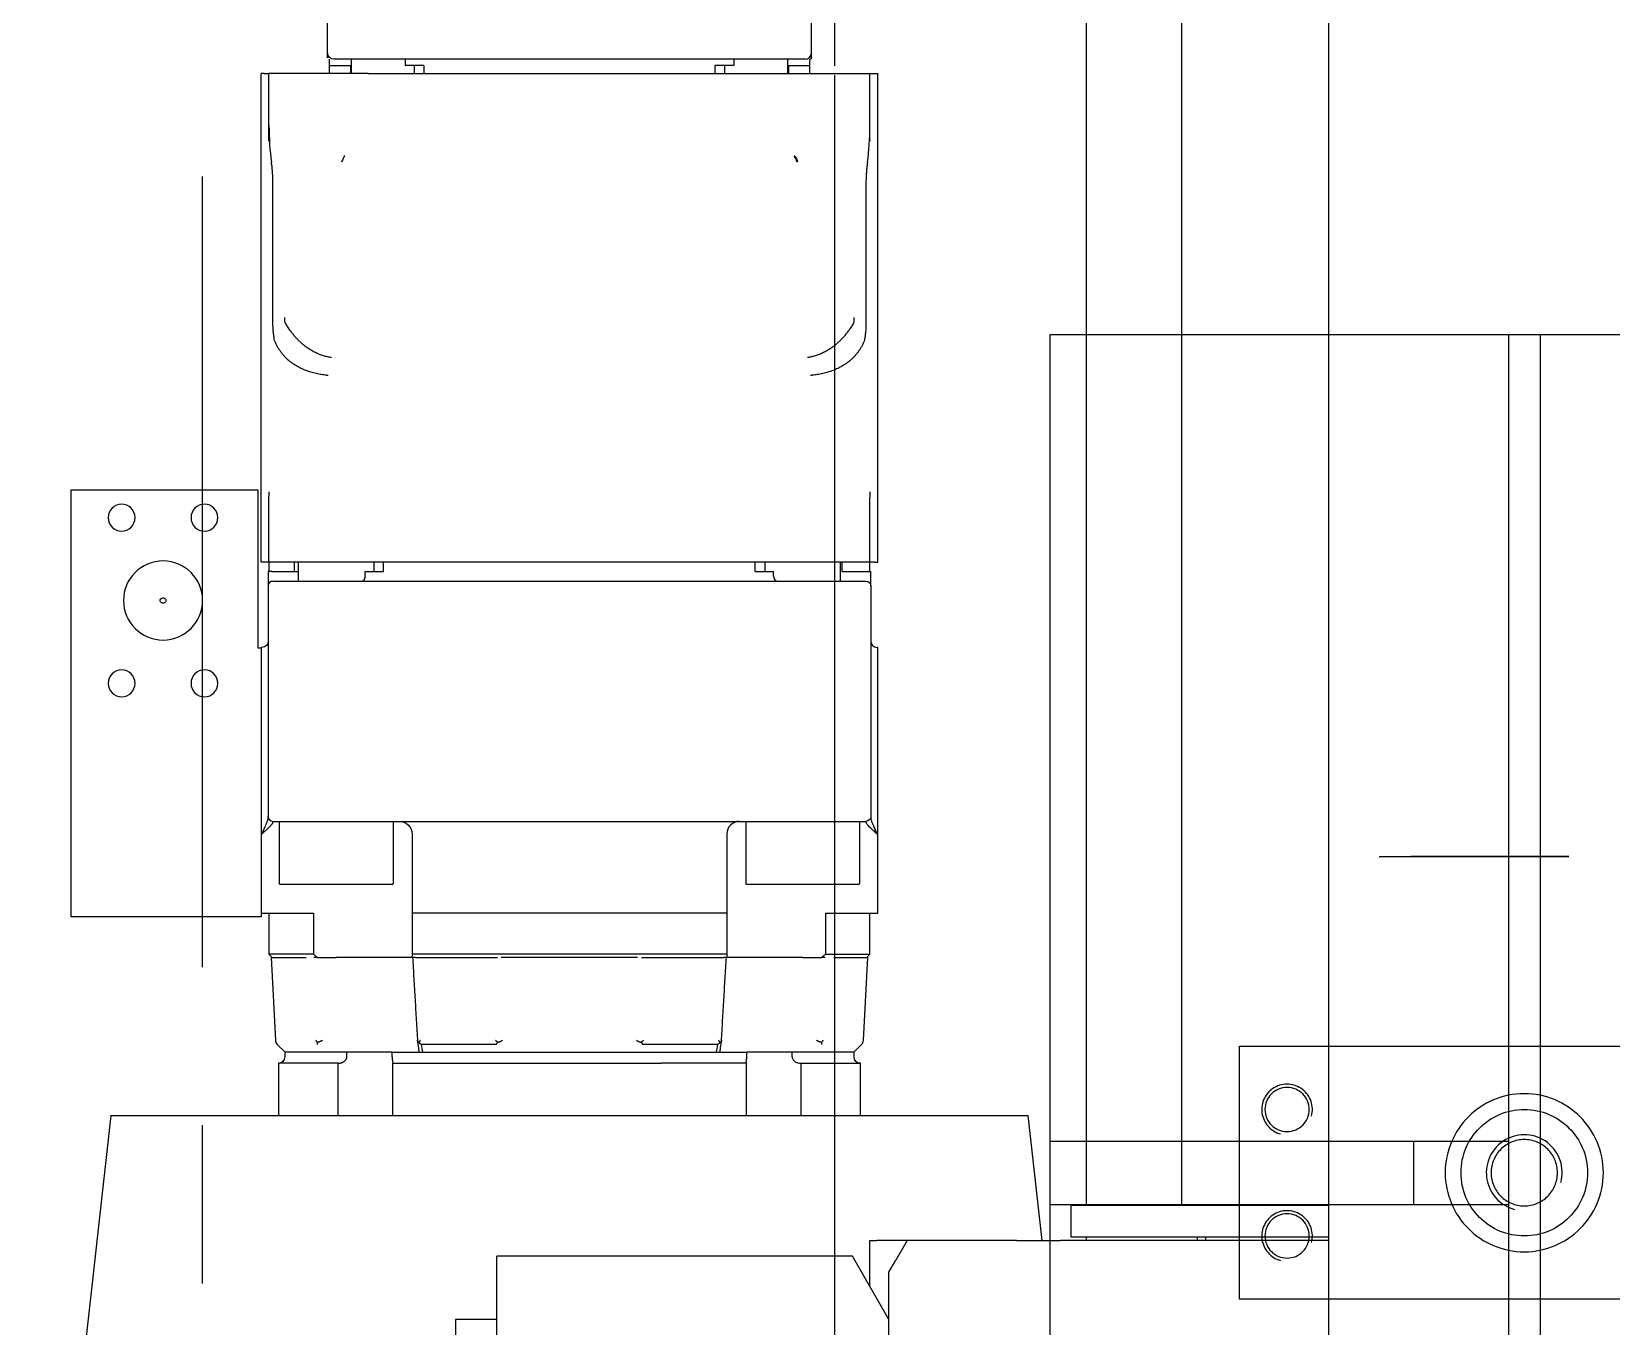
# Model space of a CAD drawing. Header units: millimetres. Extents: x 10462777 to 22643323, y 453826 to 1389191.
# Drawn here: x 11298349.7 to 11298849.2, y 600668.1 to 601077.6 of the extents above; entities that cross this region are included whole.
import ezdxf

# ---------------------------------------------------------------- set-up
doc = ezdxf.new("R2010")
doc.units = ezdxf.units.MM
doc.header["$LTSCALE"] = 200
doc.header["$MEASUREMENT"] = 0
doc.linetypes.add('DASHED', pattern=[3.5, 2, -1.5])
doc.linetypes.add('PHANTOM', pattern=[2.5, 1.25, -0.25, 0.25, -0.25, 0.25, -0.25])
doc.layers.add('2', color=2, linetype='CONTINUOUS')
doc.layers.add('TOP$1', color=7, linetype='CONTINUOUS', true_color=0xffffff)
doc.layers.add('TOP$23', color=7, linetype='CONTINUOUS', true_color=0xffffff)

msp = doc.modelspace()

# ---------------------------------------------------------------- linework, layer by layer
at = {"layer": '2', "color": 60, "linetype": 'Continuous'}
msp.add_line((11298759.77528, 601630.52425, 0), (11298759.77528, 600505.30468, 0), dxfattribs=at)
at = {"layer": '2', "color": 252, "linetype": 'Continuous'}
for p, q in [((11298713.27462, 601396.46734, 0), (11298713.27462, 600706.46535, 0)), ((11298683.27419, 600706.46691, 0), (11298683.27419, 601258.31538, 0)), ((11298443.27078, 601070.82944, 0), (11298443.27078, 601134.83035, 0)), ((11298596.27296, 601070.82944, 0), (11298596.27296, 601134.83035, 0)), ((11298443.77079, 601068.82941, 0), (11298443.77079, 601066.82939, 0)), ((11298455.42338, 601068.82941, 0), (11298445.27081, 601068.82941, 0)), ((11298450.77089, 601068.82954, 0), (11298450.77089, 601064.32935, 0)), ((11298584.12037, 601068.82941, 0), (11298455.42338, 601068.82941, 0)), ((11298467.80946, 601068.82941, 0), (11298467.80946, 601066.82939, 0)), ((11298571.73428, 601068.82941, 0), (11298571.73428, 601066.82939, 0)), ((11298594.27293, 601068.82941, 0), (11298584.12037, 601068.82941, 0)), ((11298588.77285, 601064.32935, 0), (11298588.77285, 601068.82954, 0)), ((11298595.77295, 601066.82939, 0), (11298595.77295, 601068.82941, 0)), ((11298422.27049, 601041.11368, 0), (11298422.27049, 601064.32935, 0)), ((11298423.2705, 601064.32935, 0), (11298422.27049, 601064.32935, 0)), ((11298423.2705, 601064.32935, 0), (11298424.77052, 601064.32935, 0)), ((11298424.77052, 601047.87309, 0), (11298424.77052, 601064.32935, 0)), ((11298456.15183, 601064.32935, 0), (11298424.77052, 601064.32935, 0)), ((11298443.77079, 601066.82939, 0), (11298443.77079, 601064.32935, 0)), ((11298443.77079, 601066.82939, 0), (11298450.52599, 601066.82939, 0)), ((11298450.52599, 601066.82939, 0), (11298450.77089, 601066.82939, 0)), ((11298450.52599, 601066.82939, 0), (11298450.52599, 601064.32935, 0)), ((11298456.15183, 601064.32935, 0), (11298464.04775, 601064.32935, 0)), ((11298464.04775, 601064.32935, 0), (11298575.49599, 601064.32935, 0)), ((11298473.77122, 601066.82939, 0), (11298467.80946, 601066.82939, 0)), ((11298470.77118, 601064.32935, 0), (11298470.77118, 601066.8303, 0)), ((11298473.77122, 601066.82939, 0), (11298473.77122, 601064.32935, 0)), ((11298565.77252, 601066.82939, 0), (11298565.77252, 601064.32935, 0)), ((11298571.73428, 601066.82939, 0), (11298565.77252, 601066.82939, 0)), ((11298568.77257, 601066.8303, 0), (11298568.77257, 601064.32935, 0)), ((11298575.49599, 601064.32935, 0), (11298583.39191, 601064.32935, 0)), ((11298583.39191, 601064.32935, 0), (11298614.77322, 601064.32935, 0)), ((11298588.77285, 601066.82939, 0), (11298589.01776, 601066.82939, 0)), ((11298589.01776, 601066.82939, 0), (11298589.01776, 601064.32935, 0)), ((11298589.01776, 601066.82939, 0), (11298595.77295, 601066.82939, 0)), ((11298595.77295, 601064.32935, 0), (11298595.77295, 601066.82939, 0)), ((11298614.77322, 601047.87309, 0), (11298614.77322, 601064.32935, 0)), ((11298614.77322, 601064.32935, 0), (11298616.27324, 601064.32935, 0)), ((11298616.27324, 601064.32935, 0), (11298617.27326, 601064.32935, 0)), ((11298617.27326, 601041.11368, 0), (11298617.27326, 601064.32935, 0)), ((11298424.77052, 601043.32104, 0), (11298424.77052, 601047.87309, 0)), ((11298614.77322, 601043.32104, 0), (11298614.77322, 601047.87309, 0)), ((11298422.27049, 601024.01243, 0), (11298422.27049, 601041.11368, 0)), ((11298617.27326, 601024.01243, 0), (11298617.27326, 601041.11368, 0)), ((11298426.01997, 600985.13499, 0), (11298426.01997, 601029.5611, 0)), ((11298613.52377, 601029.5611, 0), (11298613.52377, 600985.135, 0)), ((11298422.27049, 600949.64407, 0), (11298422.27049, 601024.01243, 0)), ((11298617.27326, 600949.64407, 0), (11298617.27326, 601024.01243, 0)), ((11298429.77239, 600985.74245, 0), (11298429.77239, 600987.15668, 0)), ((11298609.77136, 600985.74245, 0), (11298609.77135, 600987.15668, 0)), ((11298422.27049, 600932.54282, 0), (11298422.27049, 600949.64407, 0)), ((11298617.27326, 600932.54282, 0), (11298617.27326, 600949.64407, 0)), ((11298362.26963, 600797.67556, 0), (11298362.26963, 600932.67748, 0)), ((11298362.26963, 600932.67748, 0), (11298421.27047, 600932.67748, 0)), ((11298421.27047, 600932.67748, 0), (11298421.27047, 600882.67677, 0)), ((11298422.27049, 600909.82716, 0), (11298422.27049, 600932.54282, 0)), ((11298617.27326, 600909.82716, 0), (11298617.27326, 600932.54282, 0)), ((11298424.77052, 600909.82716, 0), (11298424.77052, 600930.33546, 0)), ((11298614.77322, 600909.82716, 0), (11298614.77322, 600930.33546, 0)), ((11298423.2705, 600909.82716, 0), (11298422.27049, 600909.82716, 0)), ((11298424.77052, 600909.82716, 0), (11298423.2705, 600909.82716, 0)), ((11298424.77052, 600909.82716, 0), (11298424.77052, 600906.82711, 0)), ((11298443.51932, 600909.82716, 0), (11298424.77052, 600909.82716, 0)), ((11298432.84373, 600906.82711, 0), (11298432.84373, 600909.82716, 0)), ((11298434.02065, 600909.82716, 0), (11298434.02065, 600903.82594, 0)), ((11298596.02442, 600909.82716, 0), (11298443.51932, 600909.82716, 0)), ((11298458.02099, 600906.82655, 0), (11298458.02099, 600909.82716, 0)), ((11298461.02104, 600906.82711, 0), (11298461.02104, 600909.82716, 0)), ((11298578.52271, 600906.82711, 0), (11298578.52271, 600909.82716, 0)), ((11298581.52275, 600909.82716, 0), (11298581.52275, 600906.82655, 0)), ((11298614.77322, 600909.82716, 0), (11298596.02442, 600909.82716, 0)), ((11298605.52309, 600903.82594, 0), (11298605.52309, 600909.82716, 0)), ((11298605.94955, 600906.82711, 0), (11298605.94955, 600909.82716, 0)), ((11298614.77322, 600906.82711, 0), (11298614.77322, 600909.82716, 0)), ((11298616.27324, 600909.82716, 0), (11298614.77322, 600909.82716, 0)), ((11298616.27324, 600909.82716, 0), (11298617.27326, 600909.82716, 0)), ((11298424.52052, 600906.82711, 0), (11298424.52052, 600902.32707, 0)), ((11298425.64202, 600906.82711, 0), (11298424.52052, 600906.82711, 0)), ((11298425.64202, 600906.82711, 0), (11298432.84373, 600906.82711, 0)), ((11298426.02054, 600903.82707, 0), (11298438.32841, 600903.82707, 0)), ((11298432.84373, 600906.82711, 0), (11298433.34419, 600906.82711, 0)), ((11298433.34419, 600906.82711, 0), (11298434.02066, 600906.82711, 0)), ((11298438.32841, 600903.82707, 0), (11298601.21534, 600903.82707, 0)), ((11298455.2094, 600905.32709, 0), (11298455.2094, 600906.82711, 0)), ((11298455.2094, 600906.82711, 0), (11298461.02104, 600906.82711, 0)), ((11298578.52271, 600906.82711, 0), (11298584.33435, 600906.82711, 0)), ((11298584.33435, 600905.32709, 0), (11298584.33435, 600906.82711, 0)), ((11298601.21534, 600903.82707, 0), (11298613.5232, 600903.82707, 0)), ((11298605.9499, 600906.82711, 0), (11298615.02322, 600906.82711, 0)), ((11298615.02322, 600902.32706, 0), (11298615.02322, 600906.82711, 0)), ((11298424.52052, 600902.32705, 0), (11298424.52052, 600829.32601, 0)), ((11298615.02322, 600902.32705, 0), (11298615.02322, 600829.32601, 0)), ((11298421.27047, 600882.67677, 0), (11298422.27049, 600882.67677, 0)), ((11298422.52049, 600882.82677, 0), (11298422.27049, 600882.82677, 0)), ((11298422.27049, 600882.67677, 0), (11298422.27049, 600797.67556, 0)), ((11298617.27326, 600882.82677, 0), (11298617.02325, 600882.82677, 0)), ((11298617.27326, 600876.82669, 0), (11298617.27326, 600882.82677, 0)), ((11298617.27326, 600798.82558, 0), (11298617.27326, 600876.82669, 0)), ((11298424.52052, 600828.94948, 0), (11298424.52052, 600829.32601, 0)), ((11298426.02054, 600827.82599, 0), (11298438.32841, 600827.82599, 0)), ((11298428.02057, 600827.82569, 0), (11298428.02057, 600808.18371, 0)), ((11298438.32841, 600827.82599, 0), (11298601.21534, 600827.82599, 0)), ((11298464.02108, 600827.82569, 0), (11298464.02108, 600808.18371, 0)), ((11298575.52266, 600827.82569, 0), (11298575.52266, 600808.18371, 0)), ((11298601.21534, 600827.82599, 0), (11298613.5232, 600827.82599, 0)), ((11298611.52317, 600827.82569, 0), (11298611.52317, 600808.18371, 0)), ((11298615.02322, 600829.32601, 0), (11298615.02322, 600828.94948, 0)), ((11298470.02116, 600823.82593, 0), (11298470.02116, 600798.82558, 0)), ((11298569.52258, 600823.82593, 0), (11298569.52258, 600798.82558, 0)), ((11298463.66307, 600807.82571, 0), (11298428.37857, 600807.82571, 0)), ((11298611.16517, 600807.82571, 0), (11298575.88067, 600807.82571, 0)), ((11298422.27049, 600797.67556, 0), (11298362.26963, 600797.67556, 0)), ((11298422.27049, 600798.82558, 0), (11298438.83904, 600798.82558, 0)), ((11298424.77052, 600798.82558, 0), (11298424.77052, 600785.82539, 0)), ((11298438.83904, 600798.82558, 0), (11298438.83904, 600785.82539, 0)), ((11298470.02116, 600798.82558, 0), (11298470.02116, 600785.82539, 0)), ((11298471.28427, 600798.82558, 0), (11298470.02116, 600798.82558, 0)), ((11298568.25947, 600798.82558, 0), (11298471.28427, 600798.82558, 0)), ((11298569.52258, 600798.82558, 0), (11298568.25947, 600798.82558, 0)), ((11298569.52258, 600798.82558, 0), (11298569.52258, 600785.82539, 0)), ((11298600.70471, 600798.82558, 0), (11298617.27326, 600798.82558, 0)), ((11298600.70471, 600798.82558, 0), (11298600.70471, 600785.82539, 0)), ((11298614.77322, 600785.82539, 0), (11298614.77322, 600798.82558, 0)), ((11298424.77052, 600785.82539, 0), (11298425.77054, 600784.82538, 0)), ((11298438.83904, 600785.82539, 0), (11298424.77052, 600785.82539, 0)), ((11298425.42563, 600784.82538, 0), (11298426.80048, 600758.59168, 0)), ((11298425.42563, 600784.82538, 0), (11298436.48136, 600784.82538, 0)), ((11298440.01525, 600784.82538, 0), (11298439.83563, 600784.82538, 0)), ((11298440.01525, 600784.82538, 0), (11298446.02082, 600784.82538, 0)), ((11298469.91542, 600784.82538, 0), (11298446.02082, 600784.82538, 0)), ((11298569.52258, 600785.82539, 0), (11298470.02116, 600785.82539, 0)), ((11298470.31029, 600784.82538, 0), (11298470.02116, 600784.82538, 0)), ((11298471.09871, 600784.82538, 0), (11298497.04047, 600784.82538, 0)), ((11298541.3197, 600784.82538, 0), (11298498.22405, 600784.82538, 0)), ((11298542.50327, 600784.82538, 0), (11298568.44503, 600784.82538, 0)), ((11298569.52258, 600784.82538, 0), (11298569.23346, 600784.82538, 0)), ((11298593.52292, 600784.82538, 0), (11298569.67116, 600784.82538, 0)), ((11298593.52292, 600784.82538, 0), (11298599.52849, 600784.82538, 0)), ((11298599.70811, 600784.82538, 0), (11298599.52849, 600784.82538, 0)), ((11298600.70471, 600785.82539, 0), (11298614.77322, 600785.82539, 0)), ((11298603.33404, 600784.82538, 0), (11298614.11811, 600784.82538, 0)), ((11298612.74326, 600758.59168, 0), (11298614.11811, 600784.82538, 0)), ((11298613.77321, 600784.82538, 0), (11298614.77322, 600785.82539, 0)), ((11298427.38353, 600757.28212, 0), (11298429.8407, 600754.82495, 0)), ((11298429.77059, 600754.82495, 0), (11298429.77059, 600753.32493, 0)), ((11298449.36574, 600754.82495, 0), (11298429.77059, 600754.82495, 0)), ((11298449.36574, 600753.32493, 0), (11298449.36574, 600754.82495, 0)), ((11298463.70756, 600754.82495, 0), (11298449.36574, 600754.82495, 0)), ((11298463.70756, 600753.32493, 0), (11298463.70756, 600754.82495, 0)), ((11298463.70756, 600754.82495, 0), (11298575.83618, 600754.82495, 0)), ((11298496.57483, 600757.28212, 0), (11298472.93992, 600757.28212, 0)), ((11298566.60382, 600757.28212, 0), (11298542.96891, 600757.28212, 0)), ((11298575.83618, 600753.32493, 0), (11298575.83618, 600754.82495, 0)), ((11298590.178, 600754.82495, 0), (11298575.83618, 600754.82495, 0)), ((11298590.178, 600753.32493, 0), (11298590.178, 600754.82495, 0)), ((11298609.77315, 600754.82495, 0), (11298590.178, 600754.82495, 0)), ((11298609.70304, 600754.82495, 0), (11298612.16021, 600757.28212, 0)), ((11298609.77315, 600753.32493, 0), (11298609.77315, 600754.82495, 0)), ((11298427.77056, 600751.3249, 0), (11298427.77056, 600734.82467, 0)), ((11298446.5935, 600751.3249, 0), (11298427.77056, 600751.3249, 0)), ((11298446.5935, 600734.82467, 0), (11298446.5935, 600751.3249, 0)), ((11298463.79225, 600751.3249, 0), (11298463.79225, 600734.82467, 0)), ((11298463.79225, 600751.3249, 0), (11298465.9277, 600751.3249, 0)), ((11298465.9277, 600751.3249, 0), (11298490.6283, 600751.3249, 0)), ((11298490.6283, 600751.3249, 0), (11298505.86574, 600751.3249, 0)), ((11298505.86574, 600751.3249, 0), (11298533.678, 600751.3249, 0)), ((11298533.678, 600751.3249, 0), (11298548.91544, 600751.3249, 0)), ((11298573.61604, 600751.3249, 0), (11298548.91544, 600751.3249, 0)), ((11298575.7515, 600751.3249, 0), (11298573.61604, 600751.3249, 0)), ((11298575.7515, 600734.82467, 0), (11298575.7515, 600751.3249, 0)), ((11298592.95024, 600751.3249, 0), (11298592.95024, 600734.82467, 0)), ((11298592.95024, 600751.3249, 0), (11298611.77318, 600751.3249, 0)), ((11298611.77318, 600734.82467, 0), (11298611.77318, 600751.3249, 0)), ((11298374.76981, 600734.82467, 0), (11298349.70769, 600510.37204, 0)), ((11298374.76981, 600734.82467, 0), (11298519.77187, 600734.82467, 0)), ((11298519.77187, 600734.82467, 0), (11298664.77393, 600734.82467, 0)), ((11298669.18643, 600695.30698, 0), (11298664.77393, 600734.82467, 0)), ((11298678.27412, 600706.45754, 0), (11298678.27412, 600696.45739, 0)), ((11298678.27412, 600706.45754, 0), (11298759.78458, 600706.45754, 0)), ((11298614.77322, 600680.69842, 0), (11298614.77322, 600695.30738, 0)), ((11298614.77322, 600695.30738, 0), (11298616.91684, 600695.30738, 0)), ((11298626.54696, 600695.30738, 0), (11298616.91684, 600695.30738, 0)), ((11298626.54689, 600695.30738, 0), (11298622.91693, 600689.0201, 0)), ((11298661.15508, 600695.30738, 0), (11298626.54689, 600695.30738, 0)), ((11298661.15508, 600695.30738, 0), (11298675.01168, 600695.30738, 0)), ((11298759.77476, 600695.30738, 0), (11298675.01168, 600695.30738, 0)), ((11298678.27412, 600696.45739, 0), (11298759.78458, 600696.45739, 0)), ((11298683.27419, 600695.3105, 0), (11298683.27419, 600696.45896, 0)), ((11298718.27469, 600696.45896, 0), (11298718.27469, 600695.3105, 0)), ((11298720.82723, 600696.42861, 0), (11298720.82723, 600695.30169, 0)), ((11298496.77154, 600550.30532, 0), (11298496.77154, 600690.30731, 0)), ((11298609.22614, 600690.30731, 0), (11298496.77154, 600690.30731, 0)), ((11298620.77331, 600670.30702, 0), (11298609.22614, 600690.30731, 0)), ((11298620.77331, 600685.30724, 0), (11298622.91693, 600689.0201, 0)), ((11298620.77331, 600560.30546, 0), (11298620.77331, 600685.30724, 0)), ((11298496.77154, 600670.30702, 0), (11298483.77136, 600670.30702, 0)), ((11298483.77136, 600670.30702, 0), (11298483.77136, 600576.41482, 0))]:
    msp.add_line(p, q, dxfattribs=at)
at = {"layer": '2', "color": 172, "linetype": 'Continuous'}
for p, q in [((11298775.77551, 600816.7591, 0), (11298785.77565, 600816.7591, 0)), ((11298775.77551, 600816.7591, 0), (11298785.77565, 600816.7591, 0)), ((11298780.77558, 600816.7591, 0), (11298785.77565, 600816.7591, 0)), ((11298780.77558, 600816.7591, 0), (11298785.77565, 600816.7591, 0)), ((11298785.77565, 600816.7591, 0), (11298825.77622, 600816.7591, 0)), ((11298785.77565, 600816.7591, 0), (11298825.77622, 600816.7591, 0)), ((11298825.77622, 600816.7591, 0), (11298785.77565, 600816.7591, 0)), ((11298825.77622, 600816.7591, 0), (11298785.77565, 600816.7591, 0)), ((11298825.77622, 600816.7591, 0), (11298830.77629, 600816.7591, 0)), ((11298835.77636, 600816.7591, 0), (11298825.77622, 600816.7591, 0)), ((11298830.77629, 600816.7591, 0), (11298825.77622, 600816.7591, 0)), ((11298825.77622, 600816.7591, 0), (11298835.77636, 600816.7591, 0))]:
    msp.add_line(p, q, dxfattribs=at)
at = {"layer": '2', "color": 252, "linetype": 'Continuous', "extrusion": (0, 0, -1)}
for centre, radius in [((-11298378.16986, 600923.87735, 0), 4.25006), ((-11298404.37023, 600923.87735, 0), 4.25006), ((-11298391.27005, 600897.67698, 0), 12.50018), ((-11298378.16986, 600871.47661, 0), 4.25006), ((-11298404.37023, 600871.47661, 0), 4.25006)]:
    msp.add_circle(centre, radius, dxfattribs=at)
for centre, radius, start, end in [((-11298445.27081, 601070.82944, 0), 2.00003, 270, 0), ((-11298613.5232, 600902.32705, 0), 1.50002, 90, 180), ((-11298422.52049, 600884.8268, 0), 2.00003, 180, 270), ((-11298466.02111, 600823.82593, 0), 4.00006, 90, 180), ((-11298613.5232, 600829.32601, 0), 1.50002, 180, 270), ((-11298428.37857, 600808.18371, 0), 0.35801, 270, 0), ((-11298575.88067, 600808.18371, 0), 0.35801, 270, 0), ((-11298427.77056, 600753.32493, 0), 2.00003, 180, 270), ((-11298611.77318, 600753.32493, 0), 2.00003, 270, 0)]:
    msp.add_arc(centre, radius, start, end, dxfattribs=at)
at = {"layer": '2', "color": 252, "linetype": 'Continuous'}
for centre, radius, start, end in [((11298594.27293, 601070.82944, 0), 2.00003, 270, 0), ((11298426.02054, 600902.32705, 0), 1.50002, 90, 180), ((11298617.02325, 600884.8268, 0), 2.00003, 180, 270), ((11298426.02054, 600829.32601, 0), 1.50002, 180, 270), ((11298573.52263, 600823.82593, 0), 4.00006, 90, 180), ((11298463.66307, 600808.18371, 0), 0.35801, 270, 0), ((11298611.16517, 600808.18371, 0), 0.35801, 270, 0), ((11298428.79777, 600758.69636, 0), 2.00003, 183, 225), ((11298610.74598, 600758.69636, 0), 2.00003, 315, 357)]:
    msp.add_arc(centre, radius, start, end, dxfattribs=at)
for centre, major_axis, ratio, start_param, end_param in [((11298446.27083, 601067.53051, 0), (9.86249, 50.13374), 0.381077203, 2.047343736, 2.314945411), ((11298593.27292, 601067.53051, 0), (9.86249, -50.13374), 0.381077203, 0.826647242, 1.094248917), ((11298448.74302, 601036.41136, 0), (-0.55805, -1.9206), 0.435126617, 3.730349616, 4.838151593), ((11298590.80075, 601036.41137, 0), (0.55805, -1.9206), 0.435126591, 1.445031409, 2.552830502), ((11298591.07381, 601036.48921, 0), (0.53859, -1.92614), 0.42270957, 1.453142684, 2.557173678)]:
    msp.add_ellipse(centre, major_axis=major_axis, ratio=ratio, start_param=start_param, end_param=end_param, dxfattribs=at)
for points, knots in [([(11298443.27078, 601070.82947, 0), (11298443.27078, 601070.82926, 0), (11298443.27078, 601070.8297, 0), (11298443.27078, 601070.82914, 0), (11298443.27078, 601070.83031, 0), (11298443.27078, 601070.82707, 0), (11298443.27078, 601070.83552, 0), (11298443.27078, 601070.809, 0), (11298443.27078, 601070.71043, 0), (11298443.27078, 601070.53812, 0), (11298443.27078, 601070.29814, 0), (11298443.27078, 601070.01824, 0), (11298443.27078, 601069.73676, 0), (11298443.27078, 601069.5123, 0), (11298443.27078, 601069.36331, 0), (11298443.27078, 601069.31128, 0), (11298443.27078, 601069.36823, 0), (11298443.27078, 601069.52704, 0), (11298443.27078, 601069.75787, 0), (11298443.27078, 601070.06348, 0), (11298443.27078, 601070.36497, 0), (11298443.27078, 601070.59987, 0), (11298443.27078, 601070.75642, 0), (11298443.27078, 601070.83239, 0), (11298443.27078, 601070.83326, 0), (11298443.27078, 601070.82627, 0), (11298443.27078, 601070.8297, 0), (11298443.27078, 601070.82998, 0), (11298443.27078, 601070.82999, 0)], [0, 0, 0, 0, 0.271382262, 0.301535846, 0.331689431, 0.361843016, 0.3919966, 0.422150185, 0.452303769, 0.482457354, 0.512610939, 0.542764523, 0.572918108, 0.603071693, 0.633225277, 0.663378862, 0.693532446, 0.723686031, 0.753839616, 0.7839932, 0.814146785, 0.84430037, 0.874453954, 0.904607539, 0.934761123, 0.964914708, 0.995068293, 1, 1, 1, 1]), ([(11298596.27292, 601069.23032, 0), (11298596.27307, 601069.17789, 0), (11298596.25954, 601069.10226, 0), (11298596.21131, 601069.00774, 0), (11298596.15909, 601068.94328, 0), (11298596.09463, 601068.89106, 0), (11298596.00011, 601068.84283, 0), (11298595.92448, 601068.8293, 0), (11298595.87205, 601068.82945, 0)], [0, 0, 0, 0, 0.239095074, 0.368128125, 0.5, 0.631871875, 0.760904926, 1, 1, 1, 1]), ([(11298596.27296, 601069.22573, 0), (11298596.27296, 601069.22904, 0), (11298596.27296, 601069.2371, 0), (11298596.27296, 601069.30972, 0), (11298596.27296, 601069.51118, 0), (11298596.27296, 601069.79185, 0), (11298596.27296, 601070.10347, 0), (11298596.27296, 601070.38781, 0), (11298596.27296, 601070.61022, 0), (11298596.27296, 601070.7571, 0), (11298596.27296, 601070.829, 0), (11298596.27296, 601070.83265, 0), (11298596.27296, 601070.82687, 0), (11298596.27296, 601070.83007, 0), (11298596.27296, 601070.82981, 0), (11298596.27296, 601070.82965, 0)], [0, 0, 0, 0, 0.056222845, 0.137571922, 0.218920998, 0.300270075, 0.381619152, 0.462968228, 0.544317305, 0.625666382, 0.707015459, 0.788364535, 0.869713612, 0.951062689, 1, 1, 1, 1]), ([(11298426.49539, 600979.94502, 0), (11298426.46301, 600980.16838, 0), (11298426.40185, 600980.59013, 0), (11298426.31522, 600981.24006, 0), (11298426.2378, 600981.873, 0), (11298426.16538, 600982.54023, 0), (11298426.10536, 600983.19424, 0), (11298426.06254, 600983.79245, 0), (11298426.03702, 600984.29824, 0), (11298426.02278, 600984.72389, 0), (11298426.02089, 600985.0006, 0), (11298426.01997, 600985.13499, 0)], [0, 0, 0, 0, 0.132952538, 0.25104444, 0.384586726, 0.505010802, 0.639873618, 0.761609599, 0.845663536, 0.92504093, 1, 1, 1, 1]), ([(11298613.52377, 600985.135, 0), (11298613.52345, 600985.05556, 0), (11298613.52279, 600984.89391, 0), (11298613.51775, 600984.64757, 0), (11298613.50975, 600984.39332, 0), (11298613.49844, 600984.13117, 0), (11298613.47725, 600983.73814, 0), (11298613.43864, 600983.19702, 0), (11298613.37846, 600982.54108, 0), (11298613.30578, 600981.87151, 0), (11298613.2282, 600981.23749, 0), (11298613.14159, 600980.58798, 0), (11298613.08062, 600980.16755, 0), (11298613.04835, 600979.94498, 0)], [0, 0, 0, 0, 0.044310966, 0.090162899, 0.137616953, 0.186728298, 0.237546705, 0.359568558, 0.494821926, 0.615664476, 0.749749158, 0.867517755, 1, 1, 1, 1]), ([(11298454.06389, 600903.82707, 0), (11298454.21999, 600903.82709, 0), (11298454.36969, 600903.86212, 0), (11298454.5791, 600903.96905, 0), (11298454.64477, 600904.01302, 0), (11298454.76821, 600904.11771, 0), (11298454.82659, 600904.17931, 0), (11298454.93161, 600904.31646, 0), (11298454.97826, 600904.39159, 0), (11298455.0602, 600904.55515, 0), (11298455.0956, 600904.64442, 0), (11298455.17987, 600904.92069, 0), (11298455.2094, 600905.12279, 0), (11298455.2094, 600905.32709, 0)], [0, 0, 0, 0, 0.25, 0.25, 0.375, 0.375, 0.5, 0.5, 0.625, 0.625, 0.75, 0.75, 1, 1, 1, 1]), ([(11298584.33435, 600905.32709, 0), (11298584.33435, 600905.22504, 0), (11298584.34158, 600905.12482, 0), (11298584.36999, 600904.92788, 0), (11298584.39158, 600904.8301, 0), (11298584.47584, 600904.55314, 0), (11298584.55954, 600904.3854, 0), (11298584.76825, 600904.11231, 0), (11298584.89501, 600904.0048, 0), (11298585.17205, 600903.86296, 0), (11298585.32385, 600903.82709, 0), (11298585.47986, 600903.82707, 0)], [0, 0, 0, 0, 0.125, 0.125, 0.25, 0.25, 0.5, 0.5, 0.75, 0.75, 1, 1, 1, 1]), ([(11298392.06408, 600898.08739, 0), (11298391.94609, 600898.28731, 0), (11298391.7464, 600898.43145, 0), (11298391.30498, 600898.55343, 0), (11298391.05986, 600898.53191, 0), (11298390.6479, 600898.33199, 0), (11298390.47917, 600898.15171, 0), (11298390.36814, 600897.82365, 0), (11298390.35504, 600897.70711, 0), (11298390.37972, 600897.47738, 0), (11298390.41748, 600897.36592, 0), (11298390.5339, 600897.16832, 0), (11298390.61319, 600897.08115, 0), (11298390.79702, 600896.94379, 0), (11298390.90237, 600896.89262, 0), (11298391.12433, 600896.83101, 0), (11298391.24004, 600896.82048, 0), (11298391.47031, 600896.84091, 0), (11298391.58152, 600896.87127, 0), (11298391.7902, 600896.97243, 0), (11298391.88292, 600897.04094, 0), (11298392.03841, 600897.21209, 0), (11298392.09816, 600897.31219, 0), (11298392.17186, 600897.53012, 0), (11298392.18495, 600897.64741, 0), (11298392.16055, 600897.87537, 0), (11298392.12308, 600897.98743, 0), (11298392.06408, 600898.08739, 0)], [0, 0, 0, 0, 0.125, 0.125, 0.25, 0.25, 0.375, 0.375, 0.4375, 0.4375, 0.5, 0.5, 0.5625, 0.5625, 0.625, 0.625, 0.6875, 0.6875, 0.75, 0.75, 0.8125, 0.8125, 0.875, 0.875, 0.9375, 0.9375, 1, 1, 1, 1]), ([(11298422.52049, 600823.82593, 0), (11298422.562, 600823.91701, 0), (11298422.64113, 600824.09064, 0), (11298422.75395, 600824.33812, 0), (11298422.85477, 600824.55987, 0), (11298422.94361, 600824.75589, 0), (11298423.08091, 600825.05965, 0), (11298423.25971, 600825.45693, 0), (11298423.53907, 600826.08763, 0), (11298423.7845, 600826.65669, 0), (11298423.99558, 600827.17151, 0), (11298424.15464, 600827.57639, 0), (11298424.3104, 600828.00382, 0), (11298424.42518, 600828.37677, 0), (11298424.48517, 600828.63297, 0), (11298424.51467, 600828.80519, 0), (11298424.51861, 600828.90243, 0), (11298424.52052, 600828.94948, 0)], [0, 0, 0, 0, 0.049494375, 0.094352681, 0.134574942, 0.170161224, 0.20111165, 0.300209961, 0.387402006, 0.548268864, 0.617040622, 0.680864698, 0.783273248, 0.872891153, 0.918063976, 0.960352144, 1, 1, 1, 1]), ([(11298422.52049, 600823.82593, 0), (11298422.58621, 600823.88584, 0), (11298422.72291, 600824.01047, 0), (11298422.93552, 600824.20461, 0), (11298423.16333, 600824.41289, 0), (11298423.44187, 600824.66829, 0), (11298423.78889, 600824.98908, 0), (11298424.27704, 600825.44561, 0), (11298424.81064, 600825.95986, 0), (11298425.30301, 600826.46565, 0), (11298425.64962, 600826.86031, 0), (11298425.84289, 600827.12139, 0), (11298425.9397, 600827.28659, 0), (11298425.98689, 600827.38899, 0), (11298426.01535, 600827.47752, 0), (11298426.01885, 600827.52782, 0), (11298426.02054, 600827.55218, 0)], [0, 0, 0, 0, 0.043861853, 0.091240354, 0.14214243, 0.196582302, 0.278913622, 0.378410416, 0.535501915, 0.665864044, 0.772290656, 0.859924848, 0.89873581, 0.934226731, 0.968151788, 1, 1, 1, 1]), ([(11298613.5232, 600827.55218, 0), (11298613.52393, 600827.53631, 0), (11298613.52542, 600827.50387, 0), (11298613.53772, 600827.44931, 0), (11298613.56142, 600827.37865, 0), (11298613.60413, 600827.28655, 0), (11298613.70079, 600827.12143, 0), (11298613.89415, 600826.86029, 0), (11298614.2407, 600826.46569, 0), (11298614.63085, 600826.06486, 0), (11298615.01656, 600825.68675, 0), (11298615.37479, 600825.3445, 0), (11298615.75487, 600824.98907, 0), (11298616.12734, 600824.64475, 0), (11298616.45379, 600824.34571, 0), (11298616.74752, 600824.07735, 0), (11298616.93446, 600823.90689, 0), (11298617.02325, 600823.82593, 0)], [0, 0, 0, 0, 0.021004077, 0.042927998, 0.065780341, 0.101264273, 0.140073362, 0.227698007, 0.334112594, 0.464459489, 0.539673018, 0.62164156, 0.721119638, 0.803448438, 0.875234001, 0.940743026, 1, 1, 1, 1]), ([(11298615.02322, 600828.94948, 0), (11298615.02389, 600828.92205, 0), (11298615.02526, 600828.86611, 0), (11298615.03579, 600828.77269, 0), (11298615.05239, 600828.67053, 0), (11298615.07565, 600828.55898, 0), (11298615.12726, 600828.34884, 0), (11298615.23329, 600828.00386, 0), (11298615.38911, 600827.5764, 0), (11298615.54816, 600827.17152, 0), (11298615.75924, 600826.65669, 0), (11298616.00467, 600826.08764, 0), (11298616.28403, 600825.45694, 0), (11298616.50815, 600824.95889, 0), (11298616.75789, 600824.40766, 0), (11298616.92669, 600824.03762, 0), (11298617.02325, 600823.82593, 0)], [0, 0, 0, 0, 0.023495295, 0.047901327, 0.073277305, 0.09967591, 0.127143943, 0.2167577, 0.319167909, 0.382985536, 0.451761426, 0.612625677, 0.699809036, 0.798912865, 0.884969398, 1, 1, 1, 1]), ([(11298617.02325, 600823.82593, 0), (11298616.98174, 600823.91701, 0), (11298616.90261, 600824.09064, 0), (11298616.7898, 600824.33812, 0), (11298616.68897, 600824.55987, 0), (11298616.60013, 600824.75589, 0), (11298616.46283, 600825.05965, 0), (11298616.28403, 600825.45693, 0), (11298616.13412, 600825.79538, 0), (11298616.06488, 600825.95316, 0), (11298616.06487, 600825.95317, 0)], [0, 0, 0, 0, 0.127759351, 0.243551231, 0.347375704, 0.439232937, 0.519123251, 0.774922643, 0.999988758, 1, 1, 1, 1]), ([(11298440.13285, 600757.28213, 0), (11298440.12365, 600757.31681, 0), (11298440.11069, 600757.36569, 0), (11298440.09591, 600757.44403, 0), (11298440.08522, 600757.51302, 0), (11298440.07318, 600757.62625, 0), (11298440.06633, 600757.76892, 0), (11298440.07207, 600757.89201, 0), (11298440.07475, 600757.94959, 0)], [0, 0, 0, 0, 0.180740191, 0.254708123, 0.383852971, 0.507692257, 0.769732613, 1, 1, 1, 1]), ([(11298472.24209, 600754.82495, 0), (11298472.23594, 600754.90342, 0), (11298472.22356, 600755.06124, 0), (11298472.20192, 600755.30019, 0), (11298472.17783, 600755.54241, 0), (11298472.15102, 600755.788, 0), (11298472.1158, 600756.08471, 0), (11298472.06987, 600756.4356, 0), (11298472.01035, 600756.84377, 0), (11298471.94282, 600757.26378, 0), (11298471.86674, 600757.69566, 0), (11298471.78231, 600758.13928, 0), (11298471.71929, 600758.43971, 0), (11298471.68742, 600758.59166, 0)], [0, 0, 0, 0, 0.063687715, 0.128089857, 0.193206421, 0.259037383, 0.325582699, 0.43117369, 0.539491843, 0.650535473, 0.764302735, 0.880791627, 1, 1, 1, 1]), ([(11298472.17268, 600757.94959, 0), (11298472.18941, 600757.93109, 0), (11298472.22369, 600757.8932, 0), (11298472.27778, 600757.83629, 0), (11298472.33546, 600757.7778, 0), (11298472.39695, 600757.71801, 0), (11298472.4623, 600757.65709, 0), (11298472.53907, 600757.58862, 0), (11298472.6284, 600757.51305, 0), (11298472.7154, 600757.44399, 0), (11298472.81924, 600757.36564, 0), (11298472.88987, 600757.31676, 0), (11298472.93992, 600757.28213, 0)], [0, 0, 0, 0, 0.073226769, 0.149987382, 0.230282223, 0.314111172, 0.401473629, 0.492368543, 0.616112671, 0.745321947, 0.819551342, 1, 1, 1, 1]), ([(11298496.57483, 600757.28213, 0), (11298496.58842, 600757.2983, 0), (11298496.61286, 600757.3274, 0), (11298496.64586, 600757.36765, 0), (11298496.67076, 600757.39837, 0), (11298496.68741, 600757.41909, 0), (11298496.71694, 600757.45607, 0), (11298496.76143, 600757.51306, 0), (11298496.83345, 600757.60778, 0), (11298496.91224, 600757.71491, 0), (11298496.99636, 600757.83295, 0), (11298497.05044, 600757.91191, 0), (11298497.07626, 600757.94961, 0)], [0, 0, 0, 0, 0.085108783, 0.153141201, 0.204088497, 0.237944371, 0.254704761, 0.383836049, 0.507664276, 0.685901072, 0.850014105, 1, 1, 1, 1]), ([(11298542.46748, 600757.94961, 0), (11298542.48009, 600757.93111, 0), (11298542.50592, 600757.89322, 0), (11298542.54548, 600757.8363, 0), (11298542.58672, 600757.77782, 0), (11298542.62958, 600757.71803, 0), (11298542.674, 600757.6571, 0), (11298542.72487, 600757.58862, 0), (11298542.7823, 600757.51306, 0), (11298542.83627, 600757.444, 0), (11298542.89923, 600757.36564, 0), (11298542.94001, 600757.31676, 0), (11298542.96891, 600757.28213, 0)], [0, 0, 0, 0, 0.073226639, 0.149987183, 0.230282019, 0.314111023, 0.401473598, 0.492368694, 0.616113772, 0.745322047, 0.819543464, 1, 1, 1, 1]), ([(11298566.60382, 600757.28213, 0), (11298566.6275, 600757.2983, 0), (11298566.67011, 600757.32739, 0), (11298566.72612, 600757.36764, 0), (11298566.76773, 600757.39836, 0), (11298566.7952, 600757.41908, 0), (11298566.84362, 600757.45607, 0), (11298566.91531, 600757.51305, 0), (11298567.02735, 600757.60777, 0), (11298567.14473, 600757.7149, 0), (11298567.26427, 600757.83293, 0), (11298567.33655, 600757.91189, 0), (11298567.37106, 600757.94959, 0)], [0, 0, 0, 0, 0.085103579, 0.153133403, 0.204080718, 0.237939223, 0.254704857, 0.383837168, 0.507664423, 0.685900914, 0.850013898, 1, 1, 1, 1]), ([(11298567.85633, 600758.59166, 0), (11298567.82445, 600758.43971, 0), (11298567.76144, 600758.13929, 0), (11298567.67701, 600757.69567, 0), (11298567.60092, 600757.26379, 0), (11298567.5334, 600756.84379, 0), (11298567.47385, 600756.43561, 0), (11298567.41193, 600755.96156, 0), (11298567.35121, 600755.42474, 0), (11298567.31802, 600755.02305, 0), (11298567.30166, 600754.82495, 0)], [0, 0, 0, 0, 0.119207295, 0.235695517, 0.349462517, 0.460506294, 0.568825003, 0.67441696, 0.839435824, 1, 1, 1, 1]), ([(11298599.46899, 600757.94959, 0), (11298599.471, 600757.91189, 0), (11298599.4752, 600757.83294, 0), (11298599.47462, 600757.7149, 0), (11298599.46868, 600757.6078, 0), (11298599.45851, 600757.51305, 0), (11298599.44783, 600757.44399, 0), (11298599.43304, 600757.36564, 0), (11298599.42008, 600757.31676, 0), (11298599.4109, 600757.28213, 0)], [0, 0, 0, 0, 0.149982189, 0.31409846, 0.492345429, 0.616095192, 0.745310351, 0.819543126, 1, 1, 1, 1]), ([(11298463.70756, 600753.32493, 0), (11298463.70756, 600753.16574, 0), (11298463.71296, 600753.01222, 0), (11298463.73241, 600752.71498, 0), (11298463.74614, 600752.57638, 0), (11298463.77757, 600752.32166, 0), (11298463.79519, 600752.206, 0), (11298463.83069, 600751.99905, 0), (11298463.84887, 600751.90609, 0), (11298463.9015, 600751.65824, 0), (11298463.93307, 600751.5371, 0), (11298463.9836, 600751.36898, 0), (11298464.00192, 600751.3249, 0), (11298464.01197, 600751.3249, 0)], [0, 0, 0, 0, 0.125, 0.125, 0.25, 0.25, 0.375, 0.375, 0.5, 0.5, 0.75, 0.75, 1, 1, 1, 1]), ([(11298472.65204, 600754.82495, 0), (11298472.65434, 600754.82495, 0), (11298472.69175, 600754.82495, 0), (11298472.76695, 600754.82495, 0), (11298472.8814, 600754.82495, 0), (11298472.9995, 600754.82495, 0), (11298473.12128, 600754.82495, 0), (11298473.24515, 600754.82495, 0), (11298473.32897, 600754.82495, 0), (11298473.37106, 600754.82495, 0)], [0, 0, 0, 0, 0.010831117, 0.175692598, 0.340554078, 0.505415559, 0.670277039, 0.83513852, 1, 1, 1, 1]), ([(11298566.17269, 600754.82495, 0), (11298566.21478, 600754.82495, 0), (11298566.2986, 600754.82495, 0), (11298566.42248, 600754.82495, 0), (11298566.54427, 600754.82495, 0), (11298566.66237, 600754.82495, 0), (11298566.77683, 600754.82495, 0), (11298566.88606, 600754.82495, 0), (11298566.96346, 600754.82495, 0), (11298567.00437, 600754.82495, 0), (11298567.01318, 600754.82495, 0)], [0, 0, 0, 0, 0.137374558, 0.274749116, 0.412123674, 0.549498231, 0.686872789, 0.824247347, 0.961621905, 1, 1, 1, 1]), ([(11298590.178, 600753.32493, 0), (11298590.178, 600753.16574, 0), (11298590.20621, 600753.01222, 0), (11298590.3117, 600752.71498, 0), (11298590.38749, 600752.57638, 0), (11298590.57069, 600752.32166, 0), (11298590.67778, 600752.206, 0), (11298590.90921, 600751.99905, 0), (11298591.03532, 600751.90609, 0), (11298591.43425, 600751.65824, 0), (11298591.71949, 600751.5371, 0), (11298592.32309, 600751.36898, 0), (11298592.63473, 600751.3249, 0), (11298592.95024, 600751.3249, 0)], [0, 0, 0, 0, 0.125, 0.125, 0.25, 0.25, 0.375, 0.375, 0.5, 0.5, 0.75, 0.75, 1, 1, 1, 1])]:
    msp.add_open_spline(points, degree=3, knots=knots, dxfattribs=at)
for points, degree in [([(11298424.77099, 601042.90318, 0), (11298424.77068, 601043.04245, 0), (11298424.77052, 601043.18174, 0), (11298424.77052, 601043.32104, 0)], 3), ([(11298614.77322, 601043.32104, 0), (11298614.77322, 601043.18141, 0), (11298614.77306, 601043.0418, 0), (11298614.77275, 601042.9022, 0)], 3), ([(11298448.74299, 601038.14344, 0), (11298448.71275, 601038.15222, 0), (11298448.65221, 601038.1697, 0), (11298448.56118, 601038.19565, 0), (11298448.50036, 601038.21277, 0), (11298448.46991, 601038.22128, 0)], 3), ([(11298591.07383, 601038.22128, 0), (11298591.04339, 601038.21277, 0), (11298590.98256, 601038.19565, 0), (11298590.89153, 601038.1697, 0), (11298590.83099, 601038.15222, 0), (11298590.80076, 601038.14344, 0)], 3), ([(11298426.01997, 601029.5611, 0), (11298426.01997, 601029.83414, 0), (11298426.01562, 601030.37123, 0), (11298425.99687, 601031.14813, 0), (11298425.9669, 601031.8955, 0), (11298425.92681, 601032.61325, 0), (11298425.87757, 601033.30384, 0), (11298425.82038, 601033.9661, 0), (11298425.75657, 601034.59948, 0), (11298425.68707, 601035.20681, 0), (11298425.61315, 601035.78763, 0), (11298425.56176, 601036.15724, 0), (11298425.53576, 601036.33752, 0)], 3), ([(11298447.84389, 601036.41136, 0), (11298447.81666, 601036.42015, 0), (11298447.76215, 601036.43764, 0), (11298447.68023, 601036.46359, 0), (11298447.6255, 601036.4807, 0), (11298447.59812, 601036.48921, 0)], 3), ([(11298591.94563, 601036.48921, 0), (11298591.91824, 601036.4807, 0), (11298591.86351, 601036.46359, 0), (11298591.78159, 601036.43764, 0), (11298591.72708, 601036.42015, 0), (11298591.69986, 601036.41136, 0)], 3), ([(11298614.00798, 601036.33752, 0), (11298613.98198, 601036.15724, 0), (11298613.93059, 601035.78763, 0), (11298613.85667, 601035.20681, 0), (11298613.78718, 601034.59948, 0), (11298613.72336, 601033.9661, 0), (11298613.66618, 601033.30384, 0), (11298613.61693, 601032.61325, 0), (11298613.57684, 601031.8955, 0), (11298613.54687, 601031.14813, 0), (11298613.52812, 601030.37123, 0), (11298613.52377, 601029.83414, 0), (11298613.52377, 601029.5611, 0)], 3), ([(11298444.21727, 600974.55082, 0), (11298444.0133, 600974.58222, 0), (11298443.60338, 600974.65345, 0), (11298442.98259, 600974.78676, 0), (11298442.35702, 600974.94734, 0), (11298441.72425, 600975.13705, 0), (11298441.08327, 600975.35784, 0), (11298440.4335, 600975.61176, 0), (11298439.77431, 600975.90124, 0), (11298439.10447, 600976.22935, 0), (11298438.4238, 600976.59912, 0), (11298437.73307, 600977.01345, 0), (11298437.03152, 600977.47651, 0), (11298436.31855, 600977.99308, 0), (11298435.59565, 600978.56706, 0), (11298434.86445, 600979.20266, 0), (11298434.12814, 600979.90321, 0), (11298433.39214, 600980.67006, 0), (11298432.65757, 600981.50918, 0), (11298431.92322, 600982.43018, 0), (11298431.18731, 600983.44616, 0), (11298430.46442, 600984.54877, 0), (11298429.99976, 600985.33537, 0), (11298429.77239, 600985.74245, 0)], 3), ([(11298609.77136, 600985.74245, 0), (11298609.54417, 600985.3357, 0), (11298609.07984, 600984.5496, 0), (11298608.35691, 600983.4469, 0), (11298607.62123, 600982.43121, 0), (11298606.88609, 600981.50922, 0), (11298606.15103, 600980.66963, 0), (11298605.41494, 600979.90275, 0), (11298604.6791, 600979.20266, 0), (11298603.94802, 600978.56715, 0), (11298603.2251, 600977.99313, 0), (11298602.51218, 600977.47657, 0), (11298601.81053, 600977.01342, 0), (11298601.11991, 600976.59915, 0), (11298600.43925, 600976.22936, 0), (11298599.76936, 600975.90121, 0), (11298599.11033, 600975.61179, 0), (11298598.46057, 600975.35786, 0), (11298597.81971, 600975.13711, 0), (11298597.18694, 600974.94739, 0), (11298596.56143, 600974.78681, 0), (11298595.94063, 600974.6535, 0), (11298595.53055, 600974.58223, 0), (11298595.32648, 600974.55082, 0)], 3), ([(11298443.00034, 600968.89389, 0), (11298442.71852, 600968.92111, 0), (11298442.15586, 600968.98422, 0), (11298441.31623, 600969.10487, 0), (11298440.48221, 600969.25188, 0), (11298439.65514, 600969.4256, 0), (11298438.83639, 600969.62643, 0), (11298438.02705, 600969.8549, 0), (11298437.22819, 600970.11165, 0), (11298436.44101, 600970.39738, 0), (11298435.66672, 600970.71287, 0), (11298434.90653, 600971.059, 0), (11298434.16155, 600971.43681, 0), (11298433.43284, 600971.84753, 0), (11298432.72184, 600972.29229, 0), (11298432.03015, 600972.77227, 0), (11298431.35909, 600973.289, 0), (11298430.70995, 600973.84422, 0), (11298430.08406, 600974.43984, 0), (11298429.48268, 600975.07813, 0), (11298428.90691, 600975.76188, 0), (11298428.35845, 600976.49362, 0), (11298427.8399, 600977.27493, 0), (11298427.35399, 600978.10725, 0), (11298426.90307, 600978.99273, 0), (11298426.62687, 600979.62119, 0), (11298426.49539, 600979.94502, 0)], 3), ([(11298613.04835, 600979.94498, 0), (11298612.91685, 600979.62107, 0), (11298612.64059, 600978.99247, 0), (11298612.18968, 600978.10697, 0), (11298611.70375, 600977.2746, 0), (11298611.18518, 600976.49325, 0), (11298610.63673, 600975.76152, 0), (11298610.061, 600975.07784, 0), (11298609.45964, 600974.4396, 0), (11298608.83378, 600973.84402, 0), (11298608.18466, 600973.28885, 0), (11298607.51362, 600972.77216, 0), (11298606.82195, 600972.29221, 0), (11298606.11095, 600971.84748, 0), (11298605.38225, 600971.43678, 0), (11298604.63726, 600971.05898, 0), (11298603.87707, 600970.71287, 0), (11298603.10276, 600970.39739, 0), (11298602.31556, 600970.11166, 0), (11298601.51666, 600969.85491, 0), (11298600.70729, 600969.62644, 0), (11298599.88851, 600969.4256, 0), (11298599.06143, 600969.25187, 0), (11298598.22742, 600969.10487, 0), (11298597.38785, 600968.98422, 0), (11298596.82521, 600968.92111, 0), (11298596.5434, 600968.89389, 0)], 3), ([(11298444.54314, 600974.50473, 0), (11298444.50695, 600974.5094, 0), (11298444.43455, 600974.51904, 0), (11298444.32591, 600974.5344, 0), (11298444.25348, 600974.54525, 0), (11298444.21727, 600974.55082, 0)], 3), ([(11298595.32648, 600974.55082, 0), (11298595.2904, 600974.54527, 0), (11298595.21816, 600974.53445, 0), (11298595.10953, 600974.51909, 0), (11298595.03694, 600974.50942, 0), (11298595.00061, 600974.50473, 0)], 3), ([(11298443.51932, 600968.8478, 0), (11298443.46161, 600968.85247, 0), (11298443.34621, 600968.86212, 0), (11298443.17321, 600968.87748, 0), (11298443.05795, 600968.88832, 0), (11298443.00034, 600968.89389, 0)], 3), ([(11298596.5434, 600968.89389, 0), (11298596.48582, 600968.88832, 0), (11298596.37059, 600968.87749, 0), (11298596.19759, 600968.86212, 0), (11298596.08216, 600968.85247, 0), (11298596.02442, 600968.8478, 0)], 3), ([(11298424.77052, 600930.33546, 0), (11298424.77052, 600930.52379, 0), (11298424.77109, 600930.90041, 0), (11298424.77367, 600931.46519, 0), (11298424.77653, 600931.8416, 0), (11298424.77825, 600932.02978, 0)], 3), ([(11298614.7655, 600932.02978, 0), (11298614.76721, 600931.8416, 0), (11298614.77007, 600931.46519, 0), (11298614.77265, 600930.90041, 0), (11298614.77322, 600930.52379, 0), (11298614.77322, 600930.33546, 0)], 3), ([(11298440.01525, 600784.82538, 0), (11298439.88594, 600784.93509, 0), (11298439.62641, 600785.15545, 0), (11298439.23436, 600785.48876, 0), (11298438.97112, 600785.71287, 0), (11298438.83904, 600785.82539, 0)], 3), ([(11298439.83563, 600784.82538, 0), (11298439.78335, 600784.82538, 0), (11298439.68126, 600784.82538, 0), (11298439.53501, 600784.82538, 0), (11298439.39711, 600784.82538, 0), (11298439.26865, 600784.82538, 0), (11298439.15033, 600784.82538, 0), (11298439.04326, 600784.82538, 0), (11298438.97992, 600784.82538, 0), (11298438.95023, 600784.82538, 0)], 3), ([(11298470.02116, 600785.82539, 0), (11298470.02116, 600785.71287, 0), (11298470.02116, 600785.48876, 0), (11298470.02116, 600785.15545, 0), (11298470.02116, 600784.93509, 0), (11298470.02116, 600784.82538, 0)], 3), ([(11298470.16898, 600784.82473, 0), (11298471.722, 600758.27444, 0)], 1), ([(11298471.09871, 600784.82538, 0), (11298471.04942, 600784.82538, 0), (11298470.95384, 600784.82538, 0), (11298470.81899, 600784.82538, 0), (11298470.69383, 600784.82538, 0), (11298470.57946, 600784.82538, 0), (11298470.47649, 600784.82538, 0), (11298470.38578, 600784.82538, 0), (11298470.33402, 600784.82538, 0), (11298470.31029, 600784.82538, 0)], 3), ([(11298567.82149, 600758.27019, 0), (11298569.3747, 600784.82365, 0)], 1), ([(11298569.23346, 600784.82538, 0), (11298569.20972, 600784.82538, 0), (11298569.15796, 600784.82538, 0), (11298569.06726, 600784.82538, 0), (11298568.96428, 600784.82538, 0), (11298568.84991, 600784.82538, 0), (11298568.72475, 600784.82538, 0), (11298568.58991, 600784.82538, 0), (11298568.49432, 600784.82538, 0), (11298568.44503, 600784.82538, 0)], 3), ([(11298569.52258, 600785.82539, 0), (11298569.52258, 600785.71287, 0), (11298569.52258, 600785.48876, 0), (11298569.52258, 600785.15545, 0), (11298569.52258, 600784.93509, 0), (11298569.52258, 600784.82538, 0)], 3), ([(11298599.52849, 600784.82538, 0), (11298599.6578, 600784.93509, 0), (11298599.91734, 600785.15545, 0), (11298600.30938, 600785.48876, 0), (11298600.57262, 600785.71287, 0), (11298600.70471, 600785.82539, 0)], 3), ([(11298600.59351, 600784.82538, 0), (11298600.56383, 600784.82538, 0), (11298600.50048, 600784.82538, 0), (11298600.39341, 600784.82538, 0), (11298600.27509, 600784.82538, 0), (11298600.14663, 600784.82538, 0), (11298600.00873, 600784.82538, 0), (11298599.86249, 600784.82538, 0), (11298599.76039, 600784.82538, 0), (11298599.70811, 600784.82538, 0)], 3), ([(11298440.07475, 600757.94959, 0), (11298440.03157, 600758.00004, 0), (11298439.94801, 600758.10272, 0), (11298439.83159, 600758.26152, 0), (11298439.72485, 600758.42445, 0), (11298439.66055, 600758.53559, 0), (11298439.63026, 600758.59168, 0)], 3), ([(11298440.07475, 600757.94959, 0), (11298440.12176, 600757.96469, 0), (11298440.21993, 600757.99725, 0), (11298440.37917, 600758.05309, 0), (11298440.54797, 600758.11518, 0), (11298440.7263, 600758.18356, 0), (11298440.91113, 600758.25713, 0), (11298441.1021, 600758.33582, 0), (11298441.29588, 600758.41823, 0), (11298441.49094, 600758.50402, 0), (11298441.62038, 600758.56221, 0), (11298441.68464, 600758.59166, 0)], 3), ([(11298471.68742, 600758.59166, 0), (11298471.67813, 600758.56221, 0), (11298471.66597, 600758.50402, 0), (11298471.66717, 600758.41823, 0), (11298471.68752, 600758.33582, 0), (11298471.72675, 600758.25713, 0), (11298471.78379, 600758.18356, 0), (11298471.85812, 600758.11518, 0), (11298471.948, 600758.05309, 0), (11298472.05289, 600757.99725, 0), (11298472.13144, 600757.96469, 0), (11298472.17268, 600757.94959, 0)], 3), ([(11298472.64436, 600758.59168, 0), (11298472.59866, 600758.53559, 0), (11298472.51034, 600758.42445, 0), (11298472.38743, 600758.26152, 0), (11298472.27418, 600758.10272, 0), (11298472.20537, 600758.00004, 0), (11298472.17268, 600757.94959, 0)], 3), ([(11298497.07626, 600757.94961, 0), (11298497.02262, 600758.00006, 0), (11298496.91487, 600758.10273, 0), (11298496.75248, 600758.26153, 0), (11298496.5901, 600758.42446, 0), (11298496.48218, 600758.53559, 0), (11298496.42845, 600758.59168, 0)], 3), ([(11298497.07626, 600757.94961, 0), (11298497.13865, 600757.96471, 0), (11298497.26361, 600757.99727, 0), (11298497.45037, 600758.05312, 0), (11298497.63327, 600758.1152, 0), (11298497.81191, 600758.18358, 0), (11298497.98293, 600758.25715, 0), (11298498.1457, 600758.33584, 0), (11298498.2971, 600758.41824, 0), (11298498.43588, 600758.50403, 0), (11298498.51881, 600758.56221, 0), (11298498.55768, 600758.59166, 0)], 3), ([(11298540.98607, 600758.59166, 0), (11298541.02493, 600758.56221, 0), (11298541.10787, 600758.50402, 0), (11298541.24664, 600758.41824, 0), (11298541.39805, 600758.33584, 0), (11298541.56081, 600758.25715, 0), (11298541.73183, 600758.18358, 0), (11298541.91047, 600758.1152, 0), (11298542.09338, 600758.05312, 0), (11298542.28013, 600757.99727, 0), (11298542.40509, 600757.96471, 0), (11298542.46748, 600757.94961, 0)], 3), ([(11298543.11529, 600758.59168, 0), (11298543.06156, 600758.53559, 0), (11298542.95365, 600758.42446, 0), (11298542.79126, 600758.26153, 0), (11298542.62887, 600758.10273, 0), (11298542.52112, 600758.00006, 0), (11298542.46748, 600757.94961, 0)], 3), ([(11298567.37106, 600757.94959, 0), (11298567.33838, 600758.00004, 0), (11298567.26957, 600758.10272, 0), (11298567.15632, 600758.26152, 0), (11298567.0334, 600758.42445, 0), (11298566.94508, 600758.53559, 0), (11298566.89938, 600758.59168, 0)], 3), ([(11298567.37106, 600757.94959, 0), (11298567.4123, 600757.96469, 0), (11298567.49085, 600757.99725, 0), (11298567.59574, 600758.05309, 0), (11298567.68563, 600758.11518, 0), (11298567.75995, 600758.18356, 0), (11298567.81699, 600758.25713, 0), (11298567.85622, 600758.33582, 0), (11298567.87657, 600758.41823, 0), (11298567.87777, 600758.50402, 0), (11298567.86561, 600758.56221, 0), (11298567.85632, 600758.59166, 0)], 3), ([(11298597.8591, 600758.59166, 0), (11298597.92336, 600758.56221, 0), (11298598.0528, 600758.50402, 0), (11298598.24786, 600758.41823, 0), (11298598.44165, 600758.33582, 0), (11298598.63261, 600758.25713, 0), (11298598.81744, 600758.18356, 0), (11298598.99577, 600758.11518, 0), (11298599.16457, 600758.05309, 0), (11298599.32381, 600757.99725, 0), (11298599.42198, 600757.96469, 0), (11298599.46899, 600757.94959, 0)], 3), ([(11298599.91348, 600758.59168, 0), (11298599.8832, 600758.53559, 0), (11298599.81889, 600758.42445, 0), (11298599.71216, 600758.26152, 0), (11298599.59574, 600758.10272, 0), (11298599.51217, 600758.00004, 0), (11298599.46899, 600757.94959, 0)], 3), ([(11298446.5935, 600751.3249, 0), (11298446.68582, 600751.3249, 0), (11298446.87173, 600751.33253, 0), (11298447.15726, 600751.36796, 0), (11298447.44076, 600751.42726, 0), (11298447.71728, 600751.50932, 0), (11298447.98075, 600751.61197, 0), (11298448.22596, 600751.73215, 0), (11298448.44741, 600751.86528, 0), (11298448.64349, 600752.00788, 0), (11298448.81198, 600752.15514, 0), (11298448.95476, 600752.30516, 0), (11298449.07226, 600752.45459, 0), (11298449.16766, 600752.60345, 0), (11298449.24245, 600752.75064, 0), (11298449.29829, 600752.89503, 0), (11298449.33753, 600753.0391, 0), (11298449.36067, 600753.18243, 0), (11298449.36574, 600753.27751, 0), (11298449.36574, 600753.32493, 0)], 3), ([(11298473.37106, 600754.82495, 0), (11298473.2684, 600755.63452, 0), (11298473.12378, 600756.45474, 0), (11298472.93991, 600757.28211, 0)], 3), ([(11298566.60383, 600757.28211, 0), (11298566.41996, 600756.45474, 0), (11298566.27534, 600755.63452, 0), (11298566.17269, 600754.82495, 0)], 3), ([(11298575.53178, 600751.3249, 0), (11298575.53471, 600751.3249, 0), (11298575.54204, 600751.33253, 0), (11298575.55781, 600751.36796, 0), (11298575.57802, 600751.42726, 0), (11298575.60209, 600751.50932, 0), (11298575.62907, 600751.61197, 0), (11298575.65773, 600751.73215, 0), (11298575.68656, 600751.86528, 0), (11298575.71444, 600752.00788, 0), (11298575.74015, 600752.15514, 0), (11298575.76322, 600752.30516, 0), (11298575.78308, 600752.45459, 0), (11298575.7998, 600752.60345, 0), (11298575.81327, 600752.75064, 0), (11298575.82354, 600752.89503, 0), (11298575.83086, 600753.0391, 0), (11298575.83522, 600753.18243, 0), (11298575.83618, 600753.27751, 0), (11298575.83618, 600753.32493, 0)], 3)]:
    msp.add_open_spline(points, degree=degree, dxfattribs=at)
at = {"layer": 'TOP$1', "color": 155, "linetype": 'PHANTOM'}
msp.add_line((11298603.66913, 596813.78937), (11298603.66913, 601331.71124), dxfattribs=at)
at = {"layer": 'TOP$23', "color": 155, "linetype": 'PHANTOM'}
for p, q in [((11298403.66913, 601531.71124), (11298403.66913, 593866.71124)), ((11298603.66913, 594066.71124), (11298603.66913, 601331.71124))]:
    msp.add_line(p, q, dxfattribs=at)
at = {"layer": 'TOP$23', "linetype": 'Continuous'}
for p, q in [((11298971.66913, 600981.71124), (11298671.66913, 600981.71124)), ((11298671.66913, 600981.71124), (11298671.66913, 596881.71124))]:
    msp.add_line(p, q, dxfattribs=at)
at = {"layer": 'TOP$23', "linetype": 'DASHED'}
for p, q in [((11298816.66913, 600981.71124), (11298816.66913, 594581.71124)), ((11298826.66913, 600981.71124), (11298826.66913, 594581.71124)), ((11298671.66913, 600726.71124), (11298786.66913, 600726.71124)), ((11298786.66913, 600726.71124), (11298786.66913, 600706.71124)), ((11298786.66913, 600726.71124), (11298816.66913, 600726.71124)), ((11298671.66913, 600706.71124), (11298786.66913, 600706.71124)), ((11298786.66913, 600706.71124), (11298816.66913, 600706.71124))]:
    msp.add_line(p, q, dxfattribs=at)
at = {"layer": 'TOP$23', "linetype": 'PHANTOM'}
for p, q in [((11298731.66913, 600676.71124), (11298731.66913, 600756.71124)), ((11298731.66913, 600756.71124), (11298871.66913, 600756.71124)), ((11298871.66913, 600676.71124), (11298731.66913, 600676.71124))]:
    msp.add_line(p, q, dxfattribs=at)
at = {"layer": 'TOP$23', "linetype": 'PHANTOM', "extrusion": (0, 0, -1)}
for centre, radius in [((-11298746.66913, 600736.71124), 7), ((-11298821.66913, 600716.71124), 25), ((-11298821.66913, 600716.71124), 10.5), ((-11298746.66913, 600696.71124), 7)]:
    msp.add_circle(centre, radius, dxfattribs=at)
at = {"layer": 'TOP$23', "linetype": 'DASHED'}
msp.add_circle((11298821.66913, 600716.71124), 20, dxfattribs=at)
for centre, radius in [((11298746.66913, 600736.71124), 8), ((11298821.66913, 600716.71124), 12), ((11298746.66913, 600696.71124), 8)]:
    msp.add_arc(centre, radius, 344.9999999, 255, dxfattribs=at)

doc.saveas('drawing.dxf')
